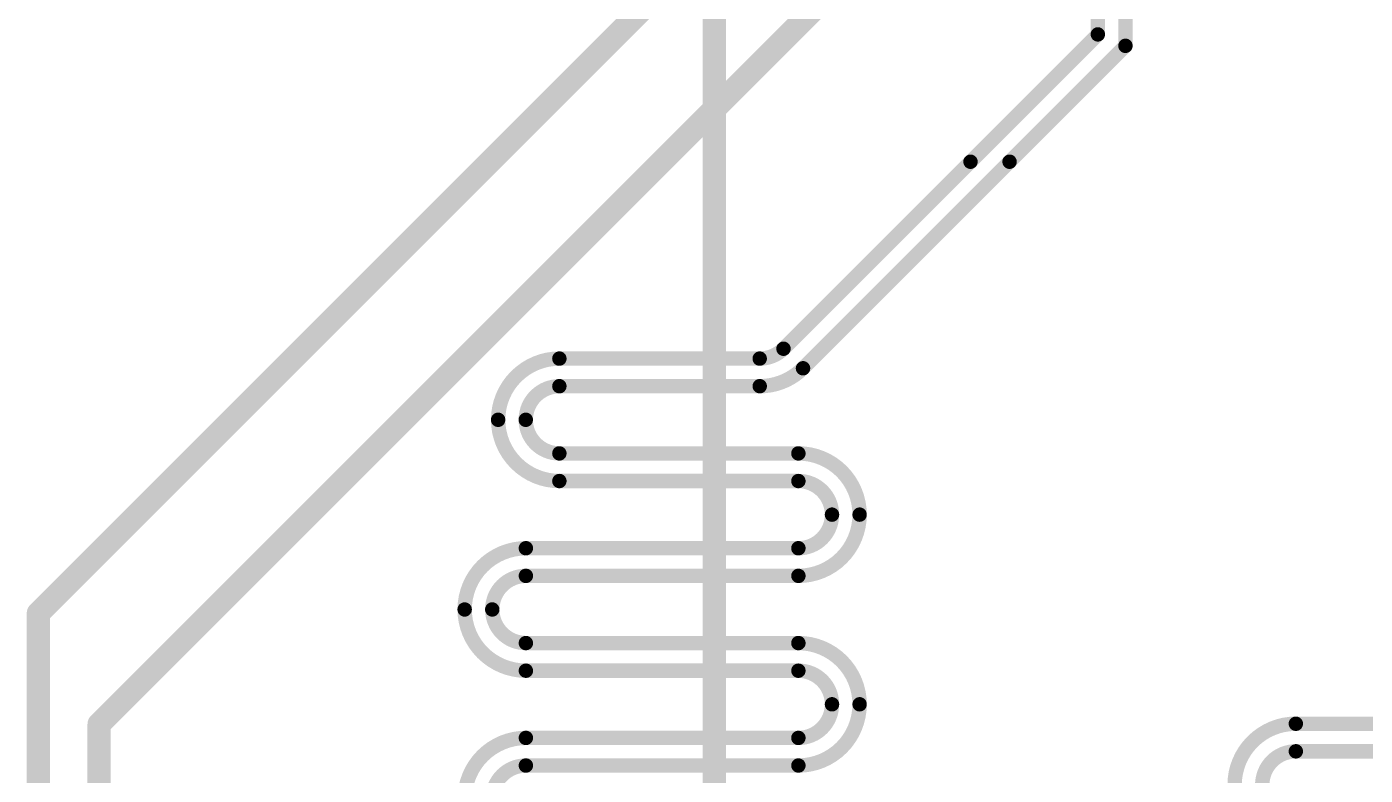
# Model space of a CAD drawing. Header units: inches. Extents: x -0.02 to 2.13, y -0.02 to 1.62.
# Drawn here: x 0.455 to 0.962, y 0.788 to 1.071 of the extents above; entities that cross this region are included whole.
import ezdxf

# ---------------------------------------------------------------- set-up
doc = ezdxf.new("R2010")
doc.units = ezdxf.units.IN
doc.header["$MEASUREMENT"] = 0
doc.layers.add('Bottom Layer', color=5, linetype='Continuous')
doc.layers.add('Top Layer', color=1, linetype='Continuous')

msp = doc.modelspace()

# ---------------------------------------------------------------- linework, layer by layer
at = {"layer": 'Bottom Layer'}
msp.add_lwpolyline([(0.715, 0.73, 0.0088218, 0.0088218, 0), (0.715, 1.1354554, 0.0088218, 0.0088218, 0)], format="xyseb", dxfattribs=at)
at = {"layer": 'Top Layer'}
for points in [[(0.459, 0.849, 0.0088218, 0.0088218, 0), (0.885, 1.275, 0.0088218, 0.0088218, 0)], [(0.8602704, 1.0682307, 0.0054592, 0.0054592, 0), (0.8602704, 1.1141479, 0.0054592, 0.0054592, 0)], [(0.8707296, 1.0638984, 0.0054592, 0.0054592, 0), (0.8707296, 1.1141479, 0.0054592, 0.0054592, 0)], [(0.482, 0.807, 0.0088218, 0.0088218, 0), (0.772, 1.097, 0.0088218, 0.0088218, 0)], [(0.8120397, 1.02, 0.0054592, 0.0054592, 0), (0.8602704, 1.0682307, 0.0054592, 0.0054592, 0)], [(0.8268312, 1.02, 0.0054592, 0.0054592, 0), (0.8707296, 1.0638984, 0.0054592, 0.0054592, 0)], [(0.7412014, 0.9491617, 0.0054592, 0.0054592, 0), (0.8120397, 1.02, 0.0054592, 0.0054592, 0)], [(0.7485971, 0.941766, 0.0054592, 0.0054592, 0), (0.8268311, 1.02, 0.0054592, 0.0054592, 0)], [(0.8268311, 1.02, 0.0054592, 0.0054592, 0), (0.8268312, 1.02, 0.0054592, 0.0054592, 0)], [(0.633125, 0.9222447, 0.0054592, 0.0054592, -0.4142135623730951), (0.6563137, 0.9454334, 0.0054592, 0.0054592, 0)], [(0.6563137, 0.9454334, 0.0054592, 0.0054592, 0), (0.7322003, 0.9454334, 0.0054592, 0.0054592, 0)], [(0.7412014, 0.9491618, 0.0054592, 0.0054592, -0.198912367379658), (0.7322003, 0.9454334, 0.0054592, 0.0054592, 0)], [(0.7485972, 0.941766, 0.0054592, 0.0054592, -0.198912367379658), (0.7322003, 0.9349742, 0.0054592, 0.0054592, 0)], [(0.6435842, 0.9222447, 0.0054592, 0.0054592, -0.4142135623730951), (0.6563137, 0.9349742, 0.0054592, 0.0054592, 0)], [(0.6563137, 0.9349742, 0.0054592, 0.0054592, 0), (0.7322003, 0.9349742, 0.0054592, 0.0054592, 0)], [(0.633125, 0.9222446, 0.0054592, 0.0054592, 0), (0.633125, 0.9222447, 0.0054592, 0.0054592, 0)], [(0.6563137, 0.8990559, 0.0054592, 0.0054592, -0.4142135623730951), (0.633125, 0.9222446, 0.0054592, 0.0054592, 0)], [(0.6435842, 0.9222446, 0.0054592, 0.0054592, 0), (0.6435842, 0.9222447, 0.0054592, 0.0054592, 0)], [(0.6563137, 0.9095151, 0.0054592, 0.0054592, -0.4142135623730951), (0.6435842, 0.9222446, 0.0054592, 0.0054592, 0)], [(0.6563137, 0.9095151, 0.0054592, 0.0054592, 0), (0.7468487, 0.9095151, 0.0054592, 0.0054592, 0)], [(0.7468487, 0.9095151, 0.0054592, 0.0054592, -0.4142135623730951), (0.7700374, 0.8863264, 0.0054592, 0.0054592, 0)], [(0.6563137, 0.8990559, 0.0054592, 0.0054592, 0), (0.7468487, 0.8990559, 0.0054592, 0.0054592, 0)], [(0.7468487, 0.8990559, 0.0054592, 0.0054592, -0.4142135623730951), (0.7595782, 0.8863264, 0.0054592, 0.0054592, 0)], [(0.7595782, 0.8863263, 0.0054592, 0.0054592, -0.4142135623730951), (0.7468487, 0.8735968, 0.0054592, 0.0054592, 0)], [(0.7700374, 0.8863263, 0.0054592, 0.0054592, -0.4142135623730951), (0.7468487, 0.8631376, 0.0054592, 0.0054592, 0)], [(0.7595782, 0.8863263, 0.0054592, 0.0054592, 0), (0.7595782, 0.8863264, 0.0054592, 0.0054592, 0)], [(0.7700374, 0.8863263, 0.0054592, 0.0054592, 0), (0.7700374, 0.8863264, 0.0054592, 0.0054592, 0)], [(0.6204416, 0.8504081, 0.0054592, 0.0054592, -0.4142135623730951), (0.6436303, 0.8735968, 0.0054592, 0.0054592, 0)], [(0.6436303, 0.8735968, 0.0054592, 0.0054592, 0), (0.7468487, 0.8735968, 0.0054592, 0.0054592, 0)], [(0.6309008, 0.8504081, 0.0054592, 0.0054592, -0.4142135623730951), (0.6436303, 0.8631376, 0.0054592, 0.0054592, 0)], [(0.6436303, 0.8631376, 0.0054592, 0.0054592, 0), (0.7468487, 0.8631376, 0.0054592, 0.0054592, 0)], [(0.459, 0.332, 0.0088218, 0.0088218, 0), (0.459, 0.849, 0.0088218, 0.0088218, 0)], [(0.6204416, 0.850408, 0.0054592, 0.0054592, 0), (0.6204416, 0.8504081, 0.0054592, 0.0054592, 0)], [(0.6436303, 0.8272193, 0.0054592, 0.0054592, -0.4142135623730951), (0.6204416, 0.850408, 0.0054592, 0.0054592, 0)], [(0.6309008, 0.850408, 0.0054592, 0.0054592, 0), (0.6309008, 0.8504081, 0.0054592, 0.0054592, 0)], [(0.6436303, 0.8376785, 0.0054592, 0.0054592, -0.4142135623730951), (0.6309008, 0.850408, 0.0054592, 0.0054592, 0)], [(0.6436303, 0.8376785, 0.0054592, 0.0054592, 0), (0.7468487, 0.8376785, 0.0054592, 0.0054592, 0)], [(0.7468487, 0.8376785, 0.0054592, 0.0054592, -0.4142135623730951), (0.7700374, 0.8144898, 0.0054592, 0.0054592, 0)], [(0.6436303, 0.8272193, 0.0054592, 0.0054592, 0), (0.7468487, 0.8272193, 0.0054592, 0.0054592, 0)], [(0.7468487, 0.8272193, 0.0054592, 0.0054592, -0.4142135623730951), (0.7595782, 0.8144898, 0.0054592, 0.0054592, 0)], [(0.7595782, 0.8144897, 0.0054592, 0.0054592, -0.4142135623730951), (0.7468487, 0.8017602, 0.0054592, 0.0054592, 0)], [(0.7700374, 0.8144897, 0.0054592, 0.0054592, -0.4142135623730951), (0.7468487, 0.791301, 0.0054592, 0.0054592, 0)], [(0.7595782, 0.8144897, 0.0054592, 0.0054592, 0), (0.7595782, 0.8144898, 0.0054592, 0.0054592, 0)], [(0.7700374, 0.8144897, 0.0054592, 0.0054592, 0), (0.7700374, 0.8144898, 0.0054592, 0.0054592, 0)], [(0.482, 0.41, 0.0088218, 0.0088218, 0), (0.482, 0.807, 0.0088218, 0.0088218, 0)], [(0.9120725, 0.7839453, 0.0054592, 0.0054592, -0.4142135623730951), (0.9352612, 0.807134, 0.0054592, 0.0054592, 0)], [(0.9352612, 0.807134, 0.0054592, 0.0054592, 0), (0.999343, 0.807134, 0.0054592, 0.0054592, 0)], [(0.6204416, 0.7785715, 0.0054592, 0.0054592, -0.4142135623730951), (0.6436303, 0.8017602, 0.0054592, 0.0054592, 0)], [(0.6436303, 0.8017602, 0.0054592, 0.0054592, 0), (0.7468487, 0.8017602, 0.0054592, 0.0054592, 0)], [(0.9225317, 0.7839453, 0.0054592, 0.0054592, -0.4142135623730951), (0.9352612, 0.7966748, 0.0054592, 0.0054592, 0)], [(0.9352612, 0.7966748, 0.0054592, 0.0054592, 0), (0.999343, 0.7966748, 0.0054592, 0.0054592, 0)], [(0.6309008, 0.7785715, 0.0054592, 0.0054592, -0.4142135623730951), (0.6436303, 0.791301, 0.0054592, 0.0054592, 0)], [(0.6436303, 0.791301, 0.0054592, 0.0054592, 0), (0.7468487, 0.791301, 0.0054592, 0.0054592, 0)]]:
    msp.add_lwpolyline(points, format="xyseb", dxfattribs=at)
for points in [[(0.8589056, 1.0682307, 0.0027296, 0.0027296, 1), (0.8616352, 1.0682307, 0.0027296, 0.0027296, 1)], [(0.8589056, 1.0682307, 0.0027296, 0.0027296, 1), (0.8616352, 1.0682307, 0.0027296, 0.0027296, 1)], [(0.8693648, 1.0638984, 0.0027296, 0.0027296, 1), (0.8720944, 1.0638984, 0.0027296, 0.0027296, 1)], [(0.8693648, 1.0638984, 0.0027296, 0.0027296, 1), (0.8720944, 1.0638984, 0.0027296, 0.0027296, 1)], [(0.8106749, 1.02, 0.0027296, 0.0027296, 1), (0.8134045, 1.02, 0.0027296, 0.0027296, 1)], [(0.8106749, 1.02, 0.0027296, 0.0027296, 1), (0.8134045, 1.02, 0.0027296, 0.0027296, 1)], [(0.8254663, 1.02, 0.0027296, 0.0027296, 1), (0.8281959, 1.02, 0.0027296, 0.0027296, 1)], [(0.8254663, 1.02, 0.0027296, 0.0027296, 1), (0.8281959, 1.02, 0.0027296, 0.0027296, 1)], [(0.8254664, 1.02, 0.0027296, 0.0027296, 1), (0.828196, 1.02, 0.0027296, 0.0027296, 1)], [(0.8254664, 1.02, 0.0027296, 0.0027296, 1), (0.828196, 1.02, 0.0027296, 0.0027296, 1)], [(0.6549489, 0.9454334, 0.0027296, 0.0027296, 1), (0.6576785, 0.9454334, 0.0027296, 0.0027296, 1)], [(0.6549489, 0.9454334, 0.0027296, 0.0027296, 1), (0.6576785, 0.9454334, 0.0027296, 0.0027296, 1)], [(0.7308355, 0.9454334, 0.0027296, 0.0027296, 1), (0.7335651, 0.9454334, 0.0027296, 0.0027296, 1)], [(0.7308355, 0.9454334, 0.0027296, 0.0027296, 1), (0.7335651, 0.9454334, 0.0027296, 0.0027296, 1)], [(0.7398366, 0.9491618, 0.0027296, 0.0027296, 1), (0.7425662, 0.9491618, 0.0027296, 0.0027296, 1)], [(0.7398366, 0.9491617, 0.0027296, 0.0027296, 1), (0.7425662, 0.9491617, 0.0027296, 0.0027296, 1)], [(0.7472323, 0.941766, 0.0027296, 0.0027296, 1), (0.7499619, 0.941766, 0.0027296, 0.0027296, 1)], [(0.7472324, 0.941766, 0.0027296, 0.0027296, 1), (0.749962, 0.941766, 0.0027296, 0.0027296, 1)], [(0.6549489, 0.9349742, 0.0027296, 0.0027296, 1), (0.6576785, 0.9349742, 0.0027296, 0.0027296, 1)], [(0.6549489, 0.9349742, 0.0027296, 0.0027296, 1), (0.6576785, 0.9349742, 0.0027296, 0.0027296, 1)], [(0.7308355, 0.9349742, 0.0027296, 0.0027296, 1), (0.7335651, 0.9349742, 0.0027296, 0.0027296, 1)], [(0.7308355, 0.9349742, 0.0027296, 0.0027296, 1), (0.7335651, 0.9349742, 0.0027296, 0.0027296, 1)], [(0.6317602, 0.9222447, 0.0027296, 0.0027296, 1), (0.6344898, 0.9222447, 0.0027296, 0.0027296, 1)], [(0.6317602, 0.9222447, 0.0027296, 0.0027296, 1), (0.6344898, 0.9222447, 0.0027296, 0.0027296, 1)], [(0.6317602, 0.9222446, 0.0027296, 0.0027296, 1), (0.6344898, 0.9222446, 0.0027296, 0.0027296, 1)], [(0.6317602, 0.9222446, 0.0027296, 0.0027296, 1), (0.6344898, 0.9222446, 0.0027296, 0.0027296, 1)], [(0.6422194, 0.9222447, 0.0027296, 0.0027296, 1), (0.644949, 0.9222447, 0.0027296, 0.0027296, 1)], [(0.6422194, 0.9222447, 0.0027296, 0.0027296, 1), (0.644949, 0.9222447, 0.0027296, 0.0027296, 1)], [(0.6422194, 0.9222446, 0.0027296, 0.0027296, 1), (0.644949, 0.9222446, 0.0027296, 0.0027296, 1)], [(0.6422194, 0.9222446, 0.0027296, 0.0027296, 1), (0.644949, 0.9222446, 0.0027296, 0.0027296, 1)], [(0.6549489, 0.9095151, 0.0027296, 0.0027296, 1), (0.6576785, 0.9095151, 0.0027296, 0.0027296, 1)], [(0.6549489, 0.9095151, 0.0027296, 0.0027296, 1), (0.6576785, 0.9095151, 0.0027296, 0.0027296, 1)], [(0.7454839, 0.9095151, 0.0027296, 0.0027296, 1), (0.7482135, 0.9095151, 0.0027296, 0.0027296, 1)], [(0.7454839, 0.9095151, 0.0027296, 0.0027296, 1), (0.7482135, 0.9095151, 0.0027296, 0.0027296, 1)], [(0.6549489, 0.8990559, 0.0027296, 0.0027296, 1), (0.6576785, 0.8990559, 0.0027296, 0.0027296, 1)], [(0.6549489, 0.8990559, 0.0027296, 0.0027296, 1), (0.6576785, 0.8990559, 0.0027296, 0.0027296, 1)], [(0.7454839, 0.8990559, 0.0027296, 0.0027296, 1), (0.7482135, 0.8990559, 0.0027296, 0.0027296, 1)], [(0.7454839, 0.8990559, 0.0027296, 0.0027296, 1), (0.7482135, 0.8990559, 0.0027296, 0.0027296, 1)], [(0.7582134, 0.8863264, 0.0027296, 0.0027296, 1), (0.760943, 0.8863264, 0.0027296, 0.0027296, 1)], [(0.7582134, 0.8863264, 0.0027296, 0.0027296, 1), (0.760943, 0.8863264, 0.0027296, 0.0027296, 1)], [(0.7582134, 0.8863263, 0.0027296, 0.0027296, 1), (0.760943, 0.8863263, 0.0027296, 0.0027296, 1)], [(0.7582134, 0.8863263, 0.0027296, 0.0027296, 1), (0.760943, 0.8863263, 0.0027296, 0.0027296, 1)], [(0.7686726, 0.8863264, 0.0027296, 0.0027296, 1), (0.7714022, 0.8863264, 0.0027296, 0.0027296, 1)], [(0.7686726, 0.8863264, 0.0027296, 0.0027296, 1), (0.7714022, 0.8863264, 0.0027296, 0.0027296, 1)], [(0.7686726, 0.8863263, 0.0027296, 0.0027296, 1), (0.7714022, 0.8863263, 0.0027296, 0.0027296, 1)], [(0.7686726, 0.8863263, 0.0027296, 0.0027296, 1), (0.7714022, 0.8863263, 0.0027296, 0.0027296, 1)], [(0.6422655, 0.8735968, 0.0027296, 0.0027296, 1), (0.6449951, 0.8735968, 0.0027296, 0.0027296, 1)], [(0.6422655, 0.8735968, 0.0027296, 0.0027296, 1), (0.6449951, 0.8735968, 0.0027296, 0.0027296, 1)], [(0.7454839, 0.8735968, 0.0027296, 0.0027296, 1), (0.7482135, 0.8735968, 0.0027296, 0.0027296, 1)], [(0.7454839, 0.8735968, 0.0027296, 0.0027296, 1), (0.7482135, 0.8735968, 0.0027296, 0.0027296, 1)], [(0.6422655, 0.8631376, 0.0027296, 0.0027296, 1), (0.6449951, 0.8631376, 0.0027296, 0.0027296, 1)], [(0.6422655, 0.8631376, 0.0027296, 0.0027296, 1), (0.6449951, 0.8631376, 0.0027296, 0.0027296, 1)], [(0.7454839, 0.8631376, 0.0027296, 0.0027296, 1), (0.7482135, 0.8631376, 0.0027296, 0.0027296, 1)], [(0.7454839, 0.8631376, 0.0027296, 0.0027296, 1), (0.7482135, 0.8631376, 0.0027296, 0.0027296, 1)], [(0.4567946, 0.849, 0.0044109, 0.0044109, 1), (0.4612054, 0.849, 0.0044109, 0.0044109, 1)], [(0.4567946, 0.849, 0.0044109, 0.0044109, 1), (0.4612054, 0.849, 0.0044109, 0.0044109, 1)], [(0.6190768, 0.8504081, 0.0027296, 0.0027296, 1), (0.6218064, 0.8504081, 0.0027296, 0.0027296, 1)], [(0.6190768, 0.8504081, 0.0027296, 0.0027296, 1), (0.6218064, 0.8504081, 0.0027296, 0.0027296, 1)], [(0.6190768, 0.850408, 0.0027296, 0.0027296, 1), (0.6218064, 0.850408, 0.0027296, 0.0027296, 1)], [(0.6190768, 0.850408, 0.0027296, 0.0027296, 1), (0.6218064, 0.850408, 0.0027296, 0.0027296, 1)], [(0.629536, 0.8504081, 0.0027296, 0.0027296, 1), (0.6322656, 0.8504081, 0.0027296, 0.0027296, 1)], [(0.629536, 0.8504081, 0.0027296, 0.0027296, 1), (0.6322656, 0.8504081, 0.0027296, 0.0027296, 1)], [(0.629536, 0.850408, 0.0027296, 0.0027296, 1), (0.6322656, 0.850408, 0.0027296, 0.0027296, 1)], [(0.629536, 0.850408, 0.0027296, 0.0027296, 1), (0.6322656, 0.850408, 0.0027296, 0.0027296, 1)], [(0.6422655, 0.8376785, 0.0027296, 0.0027296, 1), (0.6449951, 0.8376785, 0.0027296, 0.0027296, 1)], [(0.6422655, 0.8376785, 0.0027296, 0.0027296, 1), (0.6449951, 0.8376785, 0.0027296, 0.0027296, 1)], [(0.7454839, 0.8376785, 0.0027296, 0.0027296, 1), (0.7482135, 0.8376785, 0.0027296, 0.0027296, 1)], [(0.7454839, 0.8376785, 0.0027296, 0.0027296, 1), (0.7482135, 0.8376785, 0.0027296, 0.0027296, 1)], [(0.6422655, 0.8272193, 0.0027296, 0.0027296, 1), (0.6449951, 0.8272193, 0.0027296, 0.0027296, 1)], [(0.6422655, 0.8272193, 0.0027296, 0.0027296, 1), (0.6449951, 0.8272193, 0.0027296, 0.0027296, 1)], [(0.7454839, 0.8272193, 0.0027296, 0.0027296, 1), (0.7482135, 0.8272193, 0.0027296, 0.0027296, 1)], [(0.7454839, 0.8272193, 0.0027296, 0.0027296, 1), (0.7482135, 0.8272193, 0.0027296, 0.0027296, 1)], [(0.7582134, 0.8144898, 0.0027296, 0.0027296, 1), (0.760943, 0.8144898, 0.0027296, 0.0027296, 1)], [(0.7582134, 0.8144898, 0.0027296, 0.0027296, 1), (0.760943, 0.8144898, 0.0027296, 0.0027296, 1)], [(0.7582134, 0.8144897, 0.0027296, 0.0027296, 1), (0.760943, 0.8144897, 0.0027296, 0.0027296, 1)], [(0.7582134, 0.8144897, 0.0027296, 0.0027296, 1), (0.760943, 0.8144897, 0.0027296, 0.0027296, 1)], [(0.7686726, 0.8144898, 0.0027296, 0.0027296, 1), (0.7714022, 0.8144898, 0.0027296, 0.0027296, 1)], [(0.7686726, 0.8144898, 0.0027296, 0.0027296, 1), (0.7714022, 0.8144898, 0.0027296, 0.0027296, 1)], [(0.7686726, 0.8144897, 0.0027296, 0.0027296, 1), (0.7714022, 0.8144897, 0.0027296, 0.0027296, 1)], [(0.7686726, 0.8144897, 0.0027296, 0.0027296, 1), (0.7714022, 0.8144897, 0.0027296, 0.0027296, 1)], [(0.4797946, 0.807, 0.0044109, 0.0044109, 1), (0.4842054, 0.807, 0.0044109, 0.0044109, 1)], [(0.4797946, 0.807, 0.0044109, 0.0044109, 1), (0.4842054, 0.807, 0.0044109, 0.0044109, 1)], [(0.9338964, 0.807134, 0.0027296, 0.0027296, 1), (0.936626, 0.807134, 0.0027296, 0.0027296, 1)], [(0.9338964, 0.807134, 0.0027296, 0.0027296, 1), (0.936626, 0.807134, 0.0027296, 0.0027296, 1)], [(0.6422655, 0.8017602, 0.0027296, 0.0027296, 1), (0.6449951, 0.8017602, 0.0027296, 0.0027296, 1)], [(0.6422655, 0.8017602, 0.0027296, 0.0027296, 1), (0.6449951, 0.8017602, 0.0027296, 0.0027296, 1)], [(0.7454839, 0.8017602, 0.0027296, 0.0027296, 1), (0.7482135, 0.8017602, 0.0027296, 0.0027296, 1)], [(0.7454839, 0.8017602, 0.0027296, 0.0027296, 1), (0.7482135, 0.8017602, 0.0027296, 0.0027296, 1)], [(0.9338964, 0.7966748, 0.0027296, 0.0027296, 1), (0.936626, 0.7966748, 0.0027296, 0.0027296, 1)], [(0.9338964, 0.7966748, 0.0027296, 0.0027296, 1), (0.936626, 0.7966748, 0.0027296, 0.0027296, 1)], [(0.6422655, 0.791301, 0.0027296, 0.0027296, 1), (0.6449951, 0.791301, 0.0027296, 0.0027296, 1)], [(0.6422655, 0.791301, 0.0027296, 0.0027296, 1), (0.6449951, 0.791301, 0.0027296, 0.0027296, 1)], [(0.7454839, 0.791301, 0.0027296, 0.0027296, 1), (0.7482135, 0.791301, 0.0027296, 0.0027296, 1)], [(0.7454839, 0.791301, 0.0027296, 0.0027296, 1), (0.7482135, 0.791301, 0.0027296, 0.0027296, 1)]]:
    msp.add_lwpolyline(points, format="xyseb", close=True, dxfattribs=at)

doc.saveas('drawing.dxf')
